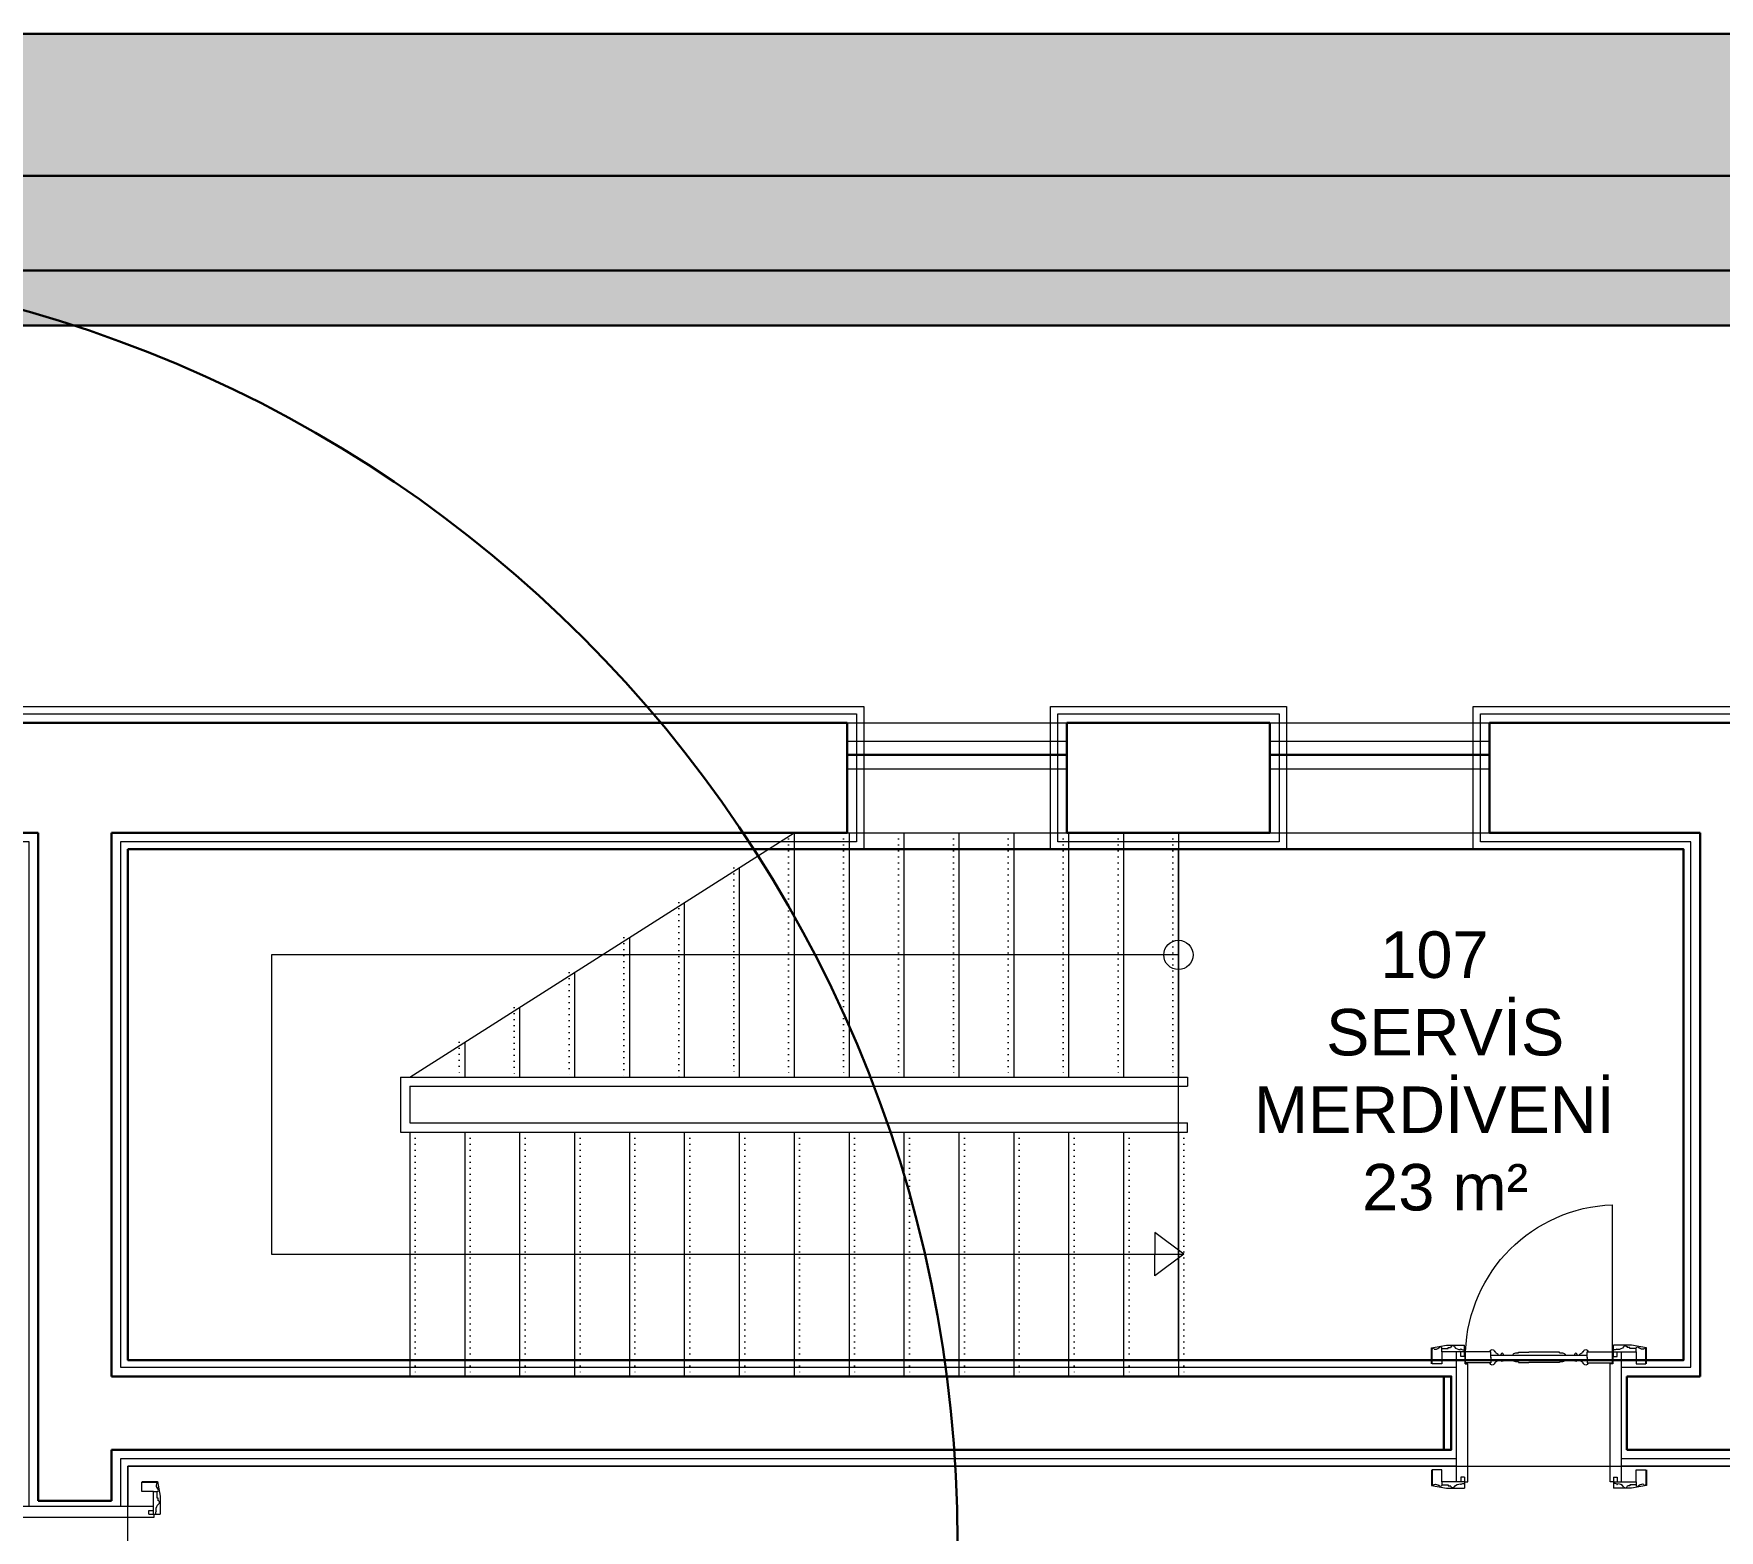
# Model space of a CAD drawing. Header units: millimetres. Extents: x 4346 to 24970, y -10214 to -5839.
# Drawn here: x 12765 to 13686, y -6799 to -5981 of the extents above; entities that cross this region are included whole.
import ezdxf

# ---------------------------------------------------------------- set-up
doc = ezdxf.new("R2010")
doc.units = ezdxf.units.MM
doc.linetypes.add('A190-SU-10.01-01_R01$0$DOT2', pattern=[3.175, 0, -3.175])
for name, color, linetype, lineweight in [('a_merdiven', 115, 'Continuous', 0), ('Duvar', 7, 'Continuous', 30), ('duvar mevcut', 55, 'Continuous', 30), ('QAPI_UST_KESIM', 1, 'Continuous', 5), ('TEFRIS', 11, 'Continuous', 15), ('WL - ALÇIPAN KAPLAMA', 30, 'Continuous', 15), ('YAZıMAHAL', 152, 'Continuous', 20)]:
    doc.layers.add(name, color=color, linetype=linetype, lineweight=lineweight)
doc.layers.add('a_mermer', color=143, linetype='Continuous', lineweight=0, transparency=0.2)
doc.layers.add('a_parke', color=35, linetype='Continuous', lineweight=0, transparency=0.2)
doc.styles.add('STYLUS BT', font='stylu.ttf')

# ---------------------------------------------------------------- blocks, each defined once
blk = doc.blocks.new('kapipervaz')
at = {"layer": 'QAPI_UST_KESIM'}
for p, q in [((76393.16, 185959.7), (76395.21, 185959.7)), ((76393.16, 185959.7), (76393.16, 185956.27)), ((76395.21, 185959.7), (76395.21, 185957.15)), ((76405.57, 185957.19), (76405.57, 185963.68)), ((76405.57, 185963.68), (76410.76, 185963.68)), ((76410.76, 185963.68), (76410.76, 185955.68)), ((76393.16, 185957.15), (76405.57, 185957.15)), ((76402.17, 185954.91), (76400.77, 185954.91)), ((76405.57, 185955.48), (76402.17, 185955.48)), ((76402.17, 185955.48), (76402.17, 185954.91)), ((76405.57, 185957.19), (76405.57, 185955.48)), ((76405.57, 185955.48), (76405.57, 185955.09)), ((76407, 185955.05), (76407.19, 185955.05))]:
    blk.add_line(p, q, dxfattribs=at)
for centre, radius, start, end in [((76393.31, 185956.29), 0.154, 164.59434, 245.86062), ((76393.66, 185953.57), 2.61, 60.47103, 98.93763), ((76395.16, 185956.01), 0.275, 217.02219, 348.70515), ((76395.72, 185952.35), 3.62, 35.94994, 94.60262), ((76399.63, 185955.07), 1.15, 211.46552, 352.04439), ((76406.3, 185955.34), 0.766, 199.21354, 337.6241), ((76409.03, 185953.04), 2.73, 74.45502, 132.34617), ((76410.26, 185955.8), 0.516, 194.68712, 347.13283)]:
    blk.add_arc(centre, radius, start, end, dxfattribs=at)
blk = doc.blocks.new('papuc1')
at = {"layer": 'QAPI_UST_KESIM'}
for p, q in [((76393.19, 185928.57), (76401.29, 185930.07)), ((76393.19, 185920.01), (76393.19, 185928.57)), ((76401.29, 185930.07), (76411.19, 185930.07)), ((76411.19, 185925.71), (76411.19, 185930.07))]:
    blk.add_line(p, q, dxfattribs=at)
blk = doc.blocks.new('k19')
at = {"layer": 'QAPI_UST_KESIM'}
for p, q in [((-83.9, -33.25), (-83.9, 37.85)), ((-79, 31.75), (-79, 37.85)), ((-79, 37.8), (-79, 31.8)), ((-65.22, 37.8), (-79, 37.8)), ((-65.22, 34.71), (-65.22, 37.8)), ((-62.9, 37.89), (-63.21, 37.89)), ((-50.16, 37.19), (-50.16, 37.5)), ((-50.16, 37.5), (-33.32, 37.5)), ((-27.68, 37.5), (-33.32, 37.5)), ((-27.68, 37.19), (-27.68, 37.5)), ((-14.9, 37.89), (-14.59, 37.89)), ((-12.58, 37.8), (1.2, 37.8)), ((-12.58, 34.71), (-12.58, 37.8)), ((1.2, 31.8), (1.2, 37.85)), ((6.1, -33.25), (6.1, 37.85)), ((-79.2, 31.25), (-77.8, 31.25)), ((-65.22, 31.8), (-79, 31.8)), ((-77.8, -33.25), (-77.8, 31.25)), ((-12.61, 36), (-65.22, 36)), ((-65.22, 34.81), (-65.22, 31.8)), ((-12.61, 33.52), (-65.22, 33.52)), ((-62.9, 31.64), (-63.21, 31.64)), ((-61.26, 36), (-61.26, 36.58)), ((-61.26, 33.52), (-61.26, 32.95)), ((-50.16, 32.34), (-50.16, 32.02)), ((-50.16, 32.02), (-33.32, 32.02)), ((-27.68, 32.02), (-33.32, 32.02)), ((-27.68, 32.34), (-27.68, 32.02)), ((-16.54, 36), (-16.54, 36.58)), ((-16.54, 33.52), (-16.54, 32.95)), ((-14.9, 31.64), (-14.59, 31.64)), ((-12.58, 34.81), (-12.58, 31.8)), ((-12.58, 31.8), (1.2, 31.8)), ((0, -33.25), (0, 31.25)), ((1.4, 31.25), (0, 31.25)), ((-79.6, -33.25), (-77.8, -33.25)), ((1.8, -33.25), (0, -33.25))]:
    blk.add_line(p, q, dxfattribs=at)
for points in [[(-79, 37.85), (-79, 118.05)], [(-79.6, 37.83), (-79.2, 37.83), (-79.2, 31.25)], [(1.4, 31.25), (1.4, 37.83), (1.8, 37.83)]]:
    blk.add_lwpolyline(points, dxfattribs=at)
for points in [[(-59.79, 36), (-59.79, 36.5), (-59.54, 36.5, -1), (-58.54, 36.5), (-58.29, 36.5), (-58.29, 36)], [(-19.54, 35.98), (-19.54, 36.48), (-19.29, 36.48, -1), (-18.29, 36.48), (-18.04, 36.48), (-18.04, 35.98)], [(-59.79, 33.52), (-59.79, 33.02), (-59.54, 33.02, 1), (-58.54, 33.02), (-58.29, 33.02), (-58.29, 33.52)], [(-19.54, 33.55), (-19.54, 33.05), (-19.29, 33.05, 1), (-18.29, 33.05), (-18.04, 33.05), (-18.04, 33.55)]]:
    blk.add_lwpolyline(points, format="xyb", dxfattribs=at)
for centre, radius, start, end in [((-81.83, 35.03), 83.07, 1.94976, 88.05024), ((-64.4, 37.77), 1.2, 5.60227, 180.48035), ((-61.02, 38.56), 2, 199.67608, 263.2827), ((-51.53, 35.25), 1.92, 94.51434, 156.65142), ((-50.74, 24.11), 13.1, 87.45, 94.10206), ((-27.09, 24.11), 13.1, 85.89794, 92.55), ((-26.31, 35.25), 1.92, 23.34858, 85.48566), ((-16.78, 38.56), 2, 276.7173, 340.32392), ((-13.4, 37.77), 1.2, 359.51965, 174.39773), ((-64.4, 31.75), 1.2, 179.51965, 354.39773), ((-61.02, 30.96), 2, 96.7173, 160.32392), ((-51.53, 34.27), 1.92, 203.34858, 265.48566), ((-50.74, 45.42), 13.1, 265.89794, 272.55), ((-27.09, 45.42), 13.1, 267.45, 274.10206), ((-26.31, 34.27), 1.92, 274.51434, 336.65142), ((-16.78, 30.96), 2, 19.67608, 83.2827), ((-13.4, 31.75), 1.2, 185.60227, 0.48035)]:
    blk.add_arc(centre, radius, start, end, dxfattribs=at)
at = {"layer": 'QAPI_UST_KESIM', "extrusion": (0, 0, -1), "xscale": -1, "zscale": -1}
for name, p in [('papuc1', (76490.79, -185888.71)), ('kapipervaz', (76391.36, -185990.38))]:
    blk.add_blockref(name, p, dxfattribs=at)
at = {"layer": 'QAPI_UST_KESIM', "extrusion": (0, 0, -1), "xscale": -1, "zscale": -1, "rotation": 180}
for name, p in [('kapipervaz', (-76313.56, 185994.98)), ('papuc1', (-76412.99, 185893.31))]:
    blk.add_blockref(name, p, dxfattribs=at)
at = {"layer": 'QAPI_UST_KESIM', "xscale": -1, "rotation": 180}
for name, p in [('kapipervaz', (-76391.36, 185994.98)), ('papuc1', (-76490.79, 185893.31))]:
    blk.add_blockref(name, p, dxfattribs=at)
at = {"layer": 'QAPI_UST_KESIM', "xscale": -1}
for name, p in [('papuc1', (76412.99, -185888.71)), ('kapipervaz', (76313.56, -185990.38))]:
    blk.add_blockref(name, p, dxfattribs=at)
blk = doc.blocks.new('k07')
at = {"layer": 'QAPI_UST_KESIM'}
for p, q in [((-93.9, -31.1), (-93.9, 55.01)), ((-89.2, 48.41), (-87.8, 48.41)), ((-89, 48.96), (-89, 55.01)), ((-75.22, 54.96), (-89, 54.96)), ((-75.22, 48.96), (-89, 48.96)), ((-87.8, -31.1), (-87.8, 48.41)), ((-75.22, 51.87), (-75.22, 54.96)), ((-75.22, 51.97), (-75.22, 48.96)), ((-75.19, 53.16), (-12.58, 53.16)), ((-75.19, 50.68), (-12.58, 50.68)), ((-72.9, 55.05), (-73.21, 55.05)), ((-72.9, 48.79), (-73.21, 48.79)), ((-71.26, 53.16), (-71.26, 53.74)), ((-71.26, 50.68), (-71.26, 50.1)), ((-60.12, 54.35), (-60.12, 54.66)), ((-60.12, 54.66), (-54.48, 54.66)), ((-60.12, 49.49), (-60.12, 49.18)), ((-60.12, 49.18), (-54.48, 49.18)), ((-27.64, 54.66), (-54.48, 54.66)), ((-27.64, 49.18), (-54.48, 49.18)), ((-27.64, 54.35), (-27.64, 54.66)), ((-27.64, 49.49), (-27.64, 49.18)), ((-16.54, 53.16), (-16.54, 53.74)), ((-16.54, 50.68), (-16.54, 50.1)), ((-14.9, 55.05), (-14.59, 55.05)), ((-14.9, 48.79), (-14.59, 48.79)), ((-12.58, 54.96), (1.2, 54.96)), ((-12.58, 51.87), (-12.58, 54.96)), ((-12.58, 51.97), (-12.58, 48.96)), ((-12.58, 48.96), (1.2, 48.96)), ((0, -31.1), (0, 48.41)), ((1.4, 48.41), (0, 48.41)), ((1.2, 48.91), (1.2, 55.01)), ((1.2, 54.96), (1.2, 48.96)), ((6.1, -31.1), (6.1, 55.01)), ((-89.6, -31.1), (-87.8, -31.1)), ((1.8, -31.1), (0, -31.1))]:
    blk.add_line(p, q, dxfattribs=at)
for points in [[(1.2, 55.01), (1.2, 145.21)], [(-89.2, 48.41), (-89.2, 54.98), (-89.6, 54.98)], [(1.8, 54.98), (1.4, 54.98), (1.4, 48.41)]]:
    blk.add_lwpolyline(points, dxfattribs=at)
for points in [[(-68.26, 53.13), (-68.26, 53.63), (-68.51, 53.63, 1), (-69.51, 53.63), (-69.76, 53.63), (-69.76, 53.13)], [(-68.26, 50.7), (-68.26, 50.2), (-68.51, 50.2, -1), (-69.51, 50.2), (-69.76, 50.2), (-69.76, 50.7)], [(-18.01, 53.16), (-18.01, 53.66), (-18.26, 53.66, 1), (-19.26, 53.66), (-19.51, 53.66), (-19.51, 53.16)], [(-18.01, 50.68), (-18.01, 50.18), (-18.26, 50.18, -1), (-19.26, 50.18), (-19.51, 50.18), (-19.51, 50.68)]]:
    blk.add_lwpolyline(points, format="xyb", dxfattribs=at)
for centre, radius, start, end in [((1.2, 55.01), 90.2, 90, 180), ((1.2, 55.01), 90.2, 90, 180), ((-74.4, 54.93), 1.2, 5.60227, 180.48035), ((-13.4, 54.93), 1.2, 359.51965, 174.39773), ((-74.4, 48.91), 1.2, 179.51965, 354.39773), ((-71.02, 55.72), 2, 199.67608, 263.2827), ((-71.02, 48.12), 2, 96.7173, 160.32392), ((-61.49, 52.41), 1.92, 94.51434, 156.65142), ((-61.49, 51.43), 1.92, 203.34858, 265.48566), ((-60.71, 41.26), 13.1, 87.45, 94.10206), ((-60.71, 62.58), 13.1, 265.89794, 272.55), ((-27.06, 41.26), 13.1, 85.89794, 92.55), ((-27.06, 62.58), 13.1, 267.45, 274.10206), ((-26.27, 52.41), 1.92, 23.34858, 85.48566), ((-26.27, 51.43), 1.92, 274.51434, 336.65142), ((-16.78, 55.72), 2, 276.7173, 340.32392), ((-16.78, 48.12), 2, 19.67608, 83.2827), ((-13.4, 48.91), 1.2, 185.60227, 0.48035)]:
    blk.add_arc(centre, radius, start, end, dxfattribs=at)
for name, p in [('papuc1', (-76500.79, -185871.56)), ('kapipervaz', (-76391.36, -185988.23))]:
    blk.add_blockref(name, p, dxfattribs=at)
at = {"layer": 'QAPI_UST_KESIM', "rotation": 180}
for name, p in [('kapipervaz', (76303.56, 186012.14)), ('papuc1', (76412.99, 185895.47))]:
    blk.add_blockref(name, p, dxfattribs=at)
at = {"layer": 'QAPI_UST_KESIM', "extrusion": (0, 0, -1), "zscale": -1, "rotation": 180}
for name, p in [('kapipervaz', (76391.36, 186012.14)), ('papuc1', (76500.79, 185895.47))]:
    blk.add_blockref(name, p, dxfattribs=at)
at = {"layer": 'QAPI_UST_KESIM', "extrusion": (0, 0, -1), "zscale": -1}
for name, p in [('papuc1', (-76412.99, -185871.56)), ('kapipervaz', (-76303.56, -185988.23))]:
    blk.add_blockref(name, p, dxfattribs=at)

msp = doc.modelspace()

# ---------------------------------------------------------------- hatches: boundary and pattern name
at = {"layer": 'a_mermer'}
h = msp.add_hatch(dxfattribs=at)
h.set_pattern_fill('_U', color=256, scale=45, angle=45, double=1, pattern_type=0)
h.set_pattern_definition([(45, (1332.21, -10330.12), (-31.8198, 31.8198), []), (135, (1332.21, -10330.12), (-31.8198, -31.8198), [])])
edge = h.paths.add_edge_path()
edge.add_line((12816.72, -6763.78), (14052.72, -6763.78))
edge.add_line((14052.72, -6763.78), (14052.72, -6677.78))
edge.add_line((14052.72, -6677.78), (14250.72, -6677.78))
edge.add_line((14250.72, -6677.78), (14250.72, -6763.78))
edge.add_line((14250.72, -6763.78), (14597.72, -6763.78))
at = {"layer": 'Duvar'}
h = msp.add_hatch(color=256, dxfattribs=at)
h.dxf.hatch_style = 1
h.paths.add_polyline_path([(11668.18, -10136.77), (17499.18, -10136.77), (17499.18, -6058.85), (11668.18, -6058.85)], flags=16)
h.paths.add_polyline_path([(11590.62, -10214.33), (17576.74, -10214.33), (17576.74, -5981.29), (11590.62, -5981.29)])
at = {"layer": 'Duvar', "true_color": 0x636466}
h = msp.add_hatch(color=251, dxfattribs=at)
h.dxf.hatch_style = 1
h.paths.add_polyline_path([(11719.89, -10085.06), (17447.47, -10085.06), (17447.47, -6110.56), (11719.89, -6110.56)], flags=16)
h.paths.add_polyline_path([(11668.18, -10136.77), (17499.18, -10136.77), (17499.18, -6058.85), (11668.18, -6058.85)])
at = {"layer": 'Duvar'}
h = msp.add_hatch(color=256, dxfattribs=at)
h.dxf.hatch_style = 1
h.paths.add_polyline_path([(11750.06, -10054.89), (17417.3, -10054.89), (17417.3, -6140.73), (11750.06, -6140.73)], flags=16)
h.paths.add_polyline_path([(11719.89, -10085.06), (17447.47, -10085.06), (17447.47, -6110.56), (11719.89, -6110.56)])

# ---------------------------------------------------------------- linework, layer by layer
at = {"color": 5, "lineweight": 0}
for p, q in [((13209.72, -6357.78), (13329.72, -6357.78)), ((13440.72, -6357.78), (13560.72, -6357.78)), ((13209.72, -6367.78), (13329.72, -6367.78)), ((13440.72, -6367.78), (13560.72, -6367.78)), ((13209.72, -6382.78), (13329.72, -6382.78)), ((13440.72, -6382.78), (13560.72, -6382.78)), ((13209.72, -6417.78), (13329.72, -6417.78)), ((13440.72, -6417.78), (13560.72, -6417.78))]:
    msp.add_line(p, q, dxfattribs=at)
at = {"color": 5, "lineweight": 30}
for p, q in [((13209.72, -6375.28), (13329.72, -6375.28)), ((13440.72, -6375.28), (13560.72, -6375.28))]:
    msp.add_line(p, q, dxfattribs=at)
at = {"layer": 'a_merdiven'}
msp.add_line((12970.72, -6551.28), (13180.72, -6417.78), dxfattribs=at)
at = {"layer": 'a_merdiven', "color": 6}
for p, q in [((12965.72, -6551.28), (13395.72, -6551.28)), ((12965.72, -6551.28), (12965.72, -6581.28)), ((12970.72, -6556.28), (13395.72, -6556.28)), ((13395.72, -6551.28), (13395.72, -6556.28)), ((12965.72, -6581.28), (13395.72, -6581.28)), ((12970.72, -6576.28), (13395.72, -6576.28)), ((13395.72, -6581.28), (13395.72, -6576.28))]:
    msp.add_line(p, q, dxfattribs=at)
at = {"layer": 'a_merdiven', "color": 31, "linetype": 'A190-SU-10.01-01_R01$0$DOT2', "true_color": 0xfecc66}
for points in [[(13177.72, -6417.78), (13177.72, -6551.28)], [(13207.72, -6417.78), (13207.72, -6551.28)], [(13237.72, -6417.78), (13237.72, -6551.28)], [(13267.72, -6417.78), (13267.72, -6551.28)], [(13297.72, -6417.78), (13297.72, -6551.28)], [(13327.72, -6417.78), (13327.72, -6551.28)], [(13357.72, -6417.78), (13357.72, -6551.28)], [(13387.72, -6417.78), (13387.72, -6551.28)], [(13147.72, -6436.85), (13147.72, -6551.28)], [(13117.72, -6455.93), (13117.72, -6551.28)], [(13087.72, -6475), (13087.72, -6551.28)], [(13057.72, -6494.07), (13057.72, -6551.28)], [(13027.72, -6513.14), (13027.72, -6551.28)], [(12997.72, -6532.21), (12997.72, -6551.28)], [(12973.72, -6581.28), (12973.72, -6714.78)], [(13003.72, -6581.28), (13003.72, -6714.78)], [(13033.72, -6581.28), (13033.72, -6714.78)], [(13063.72, -6581.28), (13063.72, -6714.78)], [(13093.72, -6581.28), (13093.72, -6714.78)], [(13123.72, -6581.28), (13123.72, -6714.78)], [(13153.72, -6581.28), (13153.72, -6714.78)], [(13183.72, -6581.28), (13183.72, -6714.78)], [(13213.72, -6581.28), (13213.72, -6714.78)], [(13243.72, -6581.28), (13243.72, -6714.78)], [(13273.72, -6581.28), (13273.72, -6714.78)], [(13303.72, -6581.28), (13303.72, -6714.78)], [(13333.72, -6581.28), (13333.72, -6714.78)], [(13363.72, -6581.28), (13363.72, -6714.78)], [(13393.72, -6581.28), (13393.72, -6714.78)]]:
    msp.add_lwpolyline(points, dxfattribs=at)
at = {"layer": 'a_merdiven'}
for points in [[(13180.72, -6417.78), (13180.72, -6551.28)], [(13210.72, -6417.78), (13210.72, -6551.28)], [(13240.72, -6417.78), (13240.72, -6551.28)], [(13270.72, -6417.78), (13270.72, -6551.28)], [(13300.72, -6417.78), (13300.72, -6551.28)], [(13330.72, -6417.78), (13330.72, -6551.28)], [(13360.72, -6417.78), (13360.72, -6551.28)], [(13390.72, -6417.78), (13390.72, -6551.28)], [(13150.72, -6436.85), (13150.72, -6551.28)], [(13120.72, -6455.93), (13120.72, -6551.28)], [(13090.72, -6475), (13090.72, -6551.28)], [(13060.72, -6494.07), (13060.72, -6551.28)], [(13030.72, -6513.14), (13030.72, -6551.28)], [(13000.72, -6532.21), (13000.72, -6551.28)], [(12970.72, -6581.28), (12970.72, -6714.78)], [(13000.72, -6581.28), (13000.72, -6714.78)], [(13030.72, -6581.28), (13030.72, -6714.78)], [(13060.72, -6581.28), (13060.72, -6714.78)], [(13090.72, -6581.28), (13090.72, -6714.78)], [(13120.72, -6581.28), (13120.72, -6714.78)], [(13150.72, -6581.28), (13150.72, -6714.78)], [(13180.72, -6581.28), (13180.72, -6714.78)], [(13210.72, -6581.28), (13210.72, -6714.78)], [(13240.72, -6581.28), (13240.72, -6714.78)], [(13270.72, -6581.28), (13270.72, -6714.78)], [(13300.72, -6581.28), (13300.72, -6714.78)], [(13330.72, -6581.28), (13330.72, -6714.78)], [(13360.72, -6581.28), (13360.72, -6714.78)], [(13390.72, -6581.28), (13390.72, -6714.78)]]:
    msp.add_lwpolyline(points, dxfattribs=at)
at = {"layer": 'a_merdiven', "color": 6}
for points in [[(13390.72, -6484.53), (12895.14, -6484.53), (12895.14, -6648.03), (13393.72, -6648.03)], [(12970.72, -6556.28), (12970.72, -6576.28)], [(13393.72, -6648.03), (13377.88, -6636.2), (13377.88, -6648.03)], [(13393.72, -6648.03), (13377.88, -6659.86), (13377.88, -6648.03)]]:
    msp.add_lwpolyline(points, dxfattribs=at)
msp.add_circle((13390.72, -6484.53), 8, dxfattribs=at)
at = {"layer": 'a_mermer'}
msp.add_lwpolyline([(13390.72, -6426.78), (13666.72, -6426.78), (13666.72, -6705.78), (13390.72, -6705.78)], close=True, dxfattribs=at)
for points in [[(12816.72, -6763.78), (14052.72, -6763.78), (14052.72, -6677.78), (14250.72, -6677.78), (14250.72, -6763.78), (14597.72, -6763.78)], [(14597.72, -6921.78), (14557.72, -6921.78), (14557.72, -6991.78), (13705.72, -6991.78), (13705.72, -6921.78), (12816.72, -6921.78), (12816.72, -6763.78)]]:
    msp.add_lwpolyline(points, dxfattribs=at)
at = {"layer": 'Duvar'}
for points in [[(11590.62, -10214.33), (17576.74, -10214.33), (17576.74, -5981.29), (11590.62, -5981.29)], [(11668.18, -10136.77), (17499.18, -10136.77), (17499.18, -6058.85), (11668.18, -6058.85)], [(11719.89, -10085.06), (17447.47, -10085.06), (17447.47, -6110.56), (11719.89, -6110.56)], [(11750.06, -10054.89), (17417.3, -10054.89), (17417.3, -6140.73), (11750.06, -6140.73)], [(12816.72, -6426.78), (13666.72, -6426.78), (13666.72, -6705.78), (12816.72, -6705.78)]]:
    msp.add_lwpolyline(points, close=True, dxfattribs=at)
msp.add_lwpolyline([(13535.72, -6714.78), (13539.72, -6714.78), (13539.72, -6754.78), (13535.72, -6754.78)], dxfattribs=at)
msp.add_circle((12571.72, -6805.03), 698.25, dxfattribs=at)
at = {"layer": 'duvar mevcut', "lineweight": 30}
for p, q in [((13329.72, -6417.78), (13329.72, -6357.78)), ((13560.72, -6417.78), (13560.72, -6357.78)), ((13535.72, -6714.78), (13535.72, -6754.78)), ((13635.72, -6714.78), (13635.72, -6754.78))]:
    msp.add_line(p, q, dxfattribs=at)
for points in [[(12718.72, -6357.78), (13209.72, -6357.78)], [(13209.72, -6357.78), (13209.72, -6417.78)], [(13329.72, -6357.78), (13440.72, -6357.78)], [(13440.72, -6357.78), (13440.72, -6417.78)], [(13560.72, -6357.78), (13752.72, -6357.78)], [(12718.72, -6417.78), (12767.72, -6417.78)], [(12767.72, -6417.78), (12767.72, -6782.78)], [(12807.72, -6417.78), (12807.72, -6714.78)], [(12807.72, -6417.78), (13209.72, -6417.78)], [(13329.72, -6417.78), (13440.72, -6417.78)], [(13560.72, -6417.78), (13675.72, -6417.78)], [(13675.72, -6417.78), (13675.72, -6714.78)], [(12807.72, -6714.78), (13535.72, -6714.78)], [(13635.72, -6714.78), (13675.72, -6714.78)], [(12807.72, -6754.78), (12807.72, -6782.78)], [(12807.72, -6754.78), (13535.72, -6754.78)], [(13635.72, -6754.78), (13799.72, -6754.78)], [(12767.72, -6782.78), (12807.72, -6782.78)]]:
    msp.add_lwpolyline(points, dxfattribs=at)
at = {"layer": 'WL - ALÇIPAN KAPLAMA'}
for points in [[(12758.72, -6785.78), (12758.72, -6426.78), (12709.72, -6426.78), (12709.72, -6348.78), (13218.72, -6348.78), (13218.72, -6426.78), (12816.72, -6426.78), (12816.72, -6705.78), (13535.72, -6705.78), (13542.72, -6705.78)], [(12762.72, -6785.78), (12762.72, -6422.78), (12713.72, -6422.78), (12713.72, -6352.78), (13214.72, -6352.78), (13214.72, -6422.78), (12812.72, -6422.78), (12812.72, -6709.78), (13535.72, -6709.78), (13542.72, -6709.78)], [(13632.72, -6705.78), (13666.72, -6705.78), (13666.72, -6426.78), (13551.72, -6426.78), (13551.72, -6348.78), (13761.72, -6348.78), (13761.72, -6387.78), (14079.22, -6387.78), (14121.22, -6387.78)], [(13632.72, -6709.78), (13670.72, -6709.78), (13670.72, -6422.78), (13555.72, -6422.78), (13555.72, -6352.78), (13757.72, -6352.78), (13757.72, -6391.78), (14079.22, -6391.78), (14121.22, -6391.78)], [(13542.72, -6759.78), (13535.72, -6759.78), (12812.72, -6759.78), (12812.72, -6785.78)], [(13850.72, -6759.78), (13799.72, -6759.78), (13632.72, -6759.78)], [(13542.72, -6763.78), (13535.72, -6763.78), (12816.72, -6763.78), (12816.72, -6785.78)], [(13850.72, -6763.78), (13799.72, -6763.78), (13632.72, -6763.78)]]:
    msp.add_lwpolyline(points, dxfattribs=at)
for points in [[(13449.72, -6426.78), (13320.72, -6426.78), (13320.72, -6348.78), (13449.72, -6348.78)], [(13445.72, -6422.78), (13324.72, -6422.78), (13324.72, -6352.78), (13445.72, -6352.78)]]:
    msp.add_lwpolyline(points, close=True, dxfattribs=at)

# ---------------------------------------------------------------- block references
at = {"layer": 'a_parke', "xscale": -1}
msp.add_blockref('k19', (13548.82, -6739.08), dxfattribs=at)
at = {"layer": 'TEFRIS', "rotation": 90}
msp.add_blockref('k07', (12799.68, -6791.88), dxfattribs=at)

# ---------------------------------------------------------------- texts
at = {"layer": 'YAZıMAHAL', "lineweight": 5, "insert": (13431.95, -6471.66), "char_height": 25.4016, "width": 254.237, "attachment_point": 1, "style": 'STYLUS BT'}
msp.add_mtext('{\\fArial|b0|i0|c162|p34;       107\\P    SERVİS MERDİVENİ\\P      \\C1;23 m²\\C256;      \\C1;                 }', dxfattribs=at)

doc.saveas('drawing.dxf')
